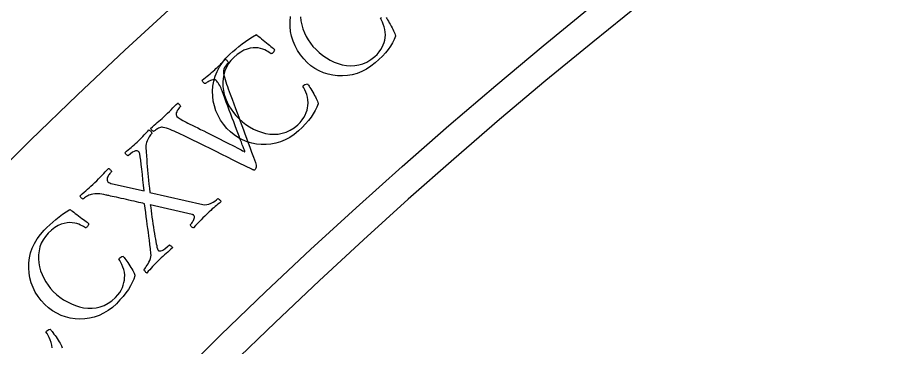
# Model space of a CAD drawing. Header units: millimetres. Extents: x -76 to 76, y -76 to 86.
# Drawn here: x -51.6 to -39.59, y 49.87 to 54.34 of the extents above; entities that cross this region are included whole.
import ezdxf

# ---------------------------------------------------------------- set-up
doc = ezdxf.new("R2010")
doc.units = ezdxf.units.MM
for name, color, linetype in [('CUT_INNER', 6, 'Continuous'), ('CUT_OUTER', 1, 'Continuous'), ('ENGRAVE', 7, 'Continuous'), ('TEXT', 5, 'Continuous')]:
    doc.layers.add(name, color=color, linetype=linetype)

msp = doc.modelspace()

# ---------------------------------------------------------------- linework, layer by layer
at = {"layer": 'CUT_INNER'}
msp.add_arc((0.0001, -0.0002), 69.5399, 92.274707, 357.539245, dxfattribs=at)
at = {"layer": 'CUT_OUTER'}
msp.add_arc((-0.0065, 0.0056), 75.9914, 129.752458, 142.734774, dxfattribs=at)
at = {"layer": 'ENGRAVE'}
for radius in [75.6124, 73.6227, 69.9276]:
    msp.add_circle((0, 0), radius, dxfattribs=at)
at = {"layer": 'TEXT'}
for points in [[(-46.612, 54.3441), (-46.6029, 54.3299), (-46.592, 54.3123), (-46.5802, 54.2924), (-46.568, 54.2716), (-46.5555, 54.2499), (-46.5427, 54.2271), (-46.5304, 54.2044), (-46.5192, 54.1826), (-46.5091, 54.1617), (-46.5002, 54.1418), (-46.493, 54.1238), (-46.488, 54.1089), (-46.4852, 54.0969), (-46.4846, 54.0879), (-46.5035, 54.0428), (-46.5265, 53.9979), (-46.5535, 53.9534), (-46.5846, 53.9091), (-46.6204, 53.8647), (-46.6615, 53.8194), (-46.7078, 53.7734), (-46.7593, 53.7267), (-46.8177, 53.6803), (-46.8782, 53.641), (-46.9406, 53.6089), (-47.0052, 53.5839), (-47.0708, 53.5657), (-47.1364, 53.5541), (-47.2022, 53.5491), (-47.268, 53.5508), (-47.333, 53.5588), (-47.3964, 53.5728), (-47.4581, 53.5928), (-47.5181, 53.619), (-47.5757, 53.6509), (-47.6299, 53.6885), (-47.6808, 53.7317), (-47.7283, 53.7806), (-47.7738, 53.8367), (-47.8129, 53.8956), (-47.8456, 53.9571), (-47.8718, 54.0213), (-47.8916, 54.0872), (-47.9051, 54.1539), (-47.9123, 54.2214), (-47.9131, 54.2898), (-47.9072, 54.3579)], [(-47.7711, 54.3511), (-47.765, 54.2961), (-47.7544, 54.242), (-47.7391, 54.1887), (-47.7191, 54.1363), (-47.6952, 54.0858), (-47.6678, 54.0381), (-47.637, 53.9932), (-47.6029, 53.9512), (-47.5614, 53.9073), (-47.5172, 53.8666), (-47.4703, 53.829), (-47.4206, 53.7945), (-47.369, 53.764), (-47.3159, 53.7384), (-47.2616, 53.7176), (-47.2059, 53.7017), (-47.1496, 53.6915), (-47.0933, 53.6875), (-47.0369, 53.6899), (-46.9806, 53.6987), (-46.9248, 53.7146), (-46.8705, 53.7387), (-46.8174, 53.771), (-46.7657, 53.8113), (-46.7323, 53.8427), (-46.7041, 53.8746), (-46.6809, 53.907), (-46.6629, 53.9398), (-46.6489, 53.9725), (-46.6378, 54.0043), (-46.6297, 54.0353), (-46.6246, 54.0656), (-46.6215, 54.1058), (-46.6226, 54.1444), (-46.628, 54.1815), (-46.6376, 54.2171), (-46.6494, 54.2504), (-46.6615, 54.2807), (-46.6737, 54.308), (-46.6862, 54.3323), (-46.6731, 54.3442)], [(-51.1383, 49.8586), (-51.1428, 49.897), (-51.1513, 49.9335), (-51.164, 49.9681), (-51.1786, 50.0002), (-51.1933, 50.0293), (-51.2078, 50.0555), (-51.2224, 50.0786), (-51.2104, 50.0916), (-51.1967, 50.1018), (-51.1813, 50.1092), (-51.1641, 50.1138), (-51.1578, 50.1069), (-51.1495, 50.0968), (-51.1392, 50.0835), (-51.1268, 50.0668), (-51.1133, 50.0481), (-51.0994, 50.0284), (-51.085, 50.0078), (-51.0703, 49.9863), (-51.056, 49.9647), (-51.043, 49.944), (-51.0312, 49.924), (-51.0205, 49.905), (-51.0118, 49.8877), (-51.0055, 49.8732), (-51.0017, 49.8615)]]:
    msp.add_lwpolyline(points, dxfattribs=at)
for points in [[(-48.7302, 53.8446), (-48.691, 53.8793), (-48.6502, 53.914), (-48.6078, 53.9487), (-48.5637, 53.9834), (-48.5179, 54.0174), (-48.4704, 54.05), (-48.4212, 54.0813), (-48.3702, 54.1112), (-48.368, 54.1095), (-48.3615, 54.1043), (-48.3507, 54.0958), (-48.3355, 54.0837), (-48.3175, 54.0694), (-48.2982, 54.0537), (-48.2775, 54.0367), (-48.2555, 54.0184), (-48.2333, 53.9999), (-48.2121, 53.9823), (-48.1919, 53.9657), (-48.1727, 53.9499), (-48.156, 53.9361), (-48.1432, 53.9253), (-48.1344, 53.9176), (-48.1296, 53.9129), (-48.1268, 53.9097), (-48.1255, 53.9051), (-48.1259, 53.8991), (-48.1279, 53.8916), (-48.1311, 53.8837), (-48.1352, 53.8765), (-48.1402, 53.8699), (-48.1462, 53.8638), (-48.1518, 53.8593), (-48.1576, 53.8557), (-48.1636, 53.8531), (-48.1696, 53.8514), (-48.1806, 53.8594), (-48.1948, 53.8688), (-48.2123, 53.8796), (-48.233, 53.8917), (-48.2567, 53.9037), (-48.2831, 53.9139), (-48.3123, 53.9223), (-48.3442, 53.929), (-48.3787, 53.9325), (-48.4153, 53.9313), (-48.4541, 53.9255), (-48.495, 53.9151), (-48.5379, 53.8984), (-48.5824, 53.8739), (-48.6287, 53.8415), (-48.6765, 53.8014), (-48.7164, 53.7609), (-48.7499, 53.7173), (-48.777, 53.6707), (-48.7977, 53.6211), (-48.8124, 53.5695), (-48.8215, 53.5167), (-48.8251, 53.463), (-48.8231, 53.4081), (-48.816, 53.3532), (-48.8042, 53.2993), (-48.7879, 53.2464), (-48.767, 53.1944), (-48.742, 53.1443), (-48.7137, 53.0972), (-48.6821, 53.0529), (-48.6471, 53.0115), (-48.6048, 52.9685), (-48.5598, 52.9286), (-48.5122, 52.892), (-48.4619, 52.8584), (-48.4096, 52.8289), (-48.3561, 52.8044), (-48.3013, 52.7847), (-48.2454, 52.7699), (-48.1889, 52.7607), (-48.1325, 52.7579), (-48.0762, 52.7614), (-48.02, 52.7712), (-47.9646, 52.7883), (-47.9107, 52.8134), (-47.8583, 52.8467), (-47.8074, 52.888), (-47.7746, 52.9201), (-47.747, 52.9525), (-47.7245, 52.9853), (-47.7071, 53.0185), (-47.6937, 53.0514), (-47.6833, 53.0835), (-47.6758, 53.1147), (-47.6713, 53.145), (-47.669, 53.1852), (-47.6708, 53.2239), (-47.6769, 53.2609), (-47.6872, 53.2962), (-47.6997, 53.3293), (-47.7123, 53.3593), (-47.7251, 53.3864), (-47.7381, 53.4104), (-47.7252, 53.4226), (-47.7109, 53.4319), (-47.695, 53.4382), (-47.6776, 53.4416), (-47.6717, 53.4344), (-47.6641, 53.4237), (-47.6547, 53.4097), (-47.6435, 53.3923), (-47.6313, 53.3727), (-47.6187, 53.3521), (-47.6058, 53.3306), (-47.5926, 53.3081), (-47.5798, 53.2856), (-47.5681, 53.264), (-47.5577, 53.2434), (-47.5484, 53.2236), (-47.5408, 53.2058), (-47.5355, 53.1909), (-47.5325, 53.179), (-47.5317, 53.1701), (-47.5497, 53.1246), (-47.5718, 53.0793), (-47.598, 53.0342), (-47.6282, 52.9894), (-47.6631, 52.9442), (-47.7033, 52.8982), (-47.7487, 52.8513), (-47.7994, 52.8035), (-47.8568, 52.756), (-47.9165, 52.7156), (-47.9783, 52.6822), (-48.0423, 52.6559), (-48.1076, 52.6365), (-48.173, 52.6236), (-48.2386, 52.6174), (-48.3045, 52.6178), (-48.3696, 52.6245), (-48.4333, 52.6372), (-48.4954, 52.6561), (-48.5559, 52.681), (-48.6141, 52.7119), (-48.669, 52.7484), (-48.7208, 52.7906), (-48.7692, 52.8385), (-48.8158, 52.8938), (-48.856, 52.9518), (-48.8899, 53.0127), (-48.9173, 53.0763), (-48.9385, 53.1419), (-48.9533, 53.2083), (-48.9617, 53.2757), (-48.9639, 53.344), (-48.9593, 53.4123), (-48.9477, 53.4795), (-48.9291, 53.5458), (-48.9035, 53.611), (-48.8708, 53.6741), (-48.831, 53.7341), (-48.7841, 53.791), (-48.7302, 53.8446)], [(-49.6215, 52.9981), (-49.5967, 53.0216), (-49.5725, 53.045), (-49.549, 53.0684), (-49.5261, 53.0916), (-49.5036, 53.1147), (-49.4812, 53.1375), (-49.4589, 53.16), (-49.4367, 53.1822), (-49.4318, 53.1795), (-49.426, 53.175), (-49.4194, 53.1686), (-49.4119, 53.1602), (-49.4052, 53.1517), (-49.4008, 53.1448), (-49.3989, 53.1394), (-49.3993, 53.1356), (-49.4033, 53.1315), (-49.4089, 53.1249), (-49.4161, 53.116), (-49.4249, 53.1046), (-49.434, 53.0918), (-49.442, 53.0785), (-49.4491, 53.0646), (-49.4551, 53.0503), (-49.4587, 53.0361), (-49.4583, 53.0229), (-49.4541, 53.0107), (-49.4459, 52.9993), (-49.4294, 52.9852), (-49.4033, 52.9679), (-49.3674, 52.9471), (-49.3219, 52.9231), (-49.2978, 52.9109), (-49.2701, 52.897), (-49.2386, 52.8812), (-49.2034, 52.8635), (-49.1655, 52.8445), (-49.1257, 52.8244), (-49.0841, 52.8033), (-49.0407, 52.7812), (-48.9963, 52.7587), (-48.9518, 52.7362), (-48.9072, 52.7137), (-48.8625, 52.6914), (-48.8188, 52.6694), (-48.7769, 52.6483), (-48.7368, 52.628), (-48.6987, 52.6085), (-48.6631, 52.5902), (-48.631, 52.5737), (-48.6023, 52.5589), (-48.577, 52.5458), (-48.5561, 52.535), (-48.5405, 52.5271), (-48.5303, 52.522), (-48.5254, 52.5197), (-48.5279, 52.5273), (-48.5327, 52.5409), (-48.5398, 52.5605), (-48.5491, 52.5861), (-48.5604, 52.6166), (-48.5732, 52.651), (-48.5876, 52.6891), (-48.6034, 52.7312), (-48.6205, 52.7763), (-48.6383, 52.8236), (-48.657, 52.8733), (-48.6765, 52.9254), (-48.6965, 52.9787), (-48.7166, 53.0325), (-48.7369, 53.0867), (-48.7573, 53.1412), (-48.7775, 53.1952), (-48.797, 53.2475), (-48.816, 53.2983), (-48.8343, 53.3474), (-48.8414, 53.3658), (-48.8492, 53.3843), (-48.8577, 53.4027), (-48.867, 53.4212), (-48.8766, 53.4387), (-48.8862, 53.4541), (-48.8956, 53.4674), (-48.905, 53.4787), (-48.9171, 53.4892), (-48.9304, 53.4957), (-48.945, 53.4982), (-48.9608, 53.4967), (-48.977, 53.4925), (-48.9927, 53.487), (-49.0079, 53.4801), (-49.0226, 53.4718), (-49.0359, 53.4635), (-49.0467, 53.4562), (-49.0551, 53.4502), (-49.0611, 53.4452), (-49.0661, 53.4452), (-49.0721, 53.4477), (-49.079, 53.4528), (-49.0868, 53.4605), (-49.094, 53.4692), (-49.0991, 53.4771), (-49.102, 53.4842), (-49.1027, 53.4906), (-49.0809, 53.5092), (-49.0595, 53.5271), (-49.0386, 53.5444), (-49.0182, 53.561), (-48.9978, 53.5776), (-48.9772, 53.5952), (-48.9562, 53.6135), (-48.9349, 53.6327), (-48.9176, 53.6486), (-48.9022, 53.6629), (-48.8889, 53.6755), (-48.8775, 53.6865), (-48.8672, 53.6967), (-48.8571, 53.7068), (-48.8472, 53.717), (-48.8374, 53.7272), (-48.8272, 53.738), (-48.8157, 53.7498), (-48.8031, 53.7627), (-48.7892, 53.7767), (-48.7844, 53.774), (-48.7787, 53.7691), (-48.7721, 53.7621), (-48.7648, 53.753), (-48.7582, 53.7439), (-48.7539, 53.737), (-48.752, 53.7323), (-48.7524, 53.7298), (-48.7583, 53.7235), (-48.7664, 53.7135), (-48.7767, 53.6997), (-48.7891, 53.6821), (-48.8009, 53.6624), (-48.8092, 53.6423), (-48.8141, 53.6217), (-48.8154, 53.6007), (-48.8141, 53.5838), (-48.8103, 53.5619), (-48.8038, 53.535), (-48.7948, 53.503), (-48.7843, 53.4692), (-48.7736, 53.4364), (-48.7626, 53.4048), (-48.7514, 53.3743), (-48.7253, 53.3037), (-48.7002, 53.2361), (-48.6761, 53.1715), (-48.6531, 53.1099), (-48.6309, 53.0502), (-48.6091, 52.9916), (-48.5879, 52.9339), (-48.5671, 52.8772), (-48.5464, 52.8205), (-48.5252, 52.7628), (-48.5035, 52.704), (-48.4814, 52.6442), (-48.4585, 52.5822), (-48.4346, 52.5167), (-48.4097, 52.4479), (-48.3837, 52.3757), (-48.3775, 52.3562), (-48.3737, 52.3387), (-48.3723, 52.3233), (-48.3734, 52.31), (-48.3764, 52.2984), (-48.3808, 52.288), (-48.3865, 52.2789), (-48.3935, 52.2711), (-48.3964, 52.2697), (-48.4002, 52.2697), (-48.4049, 52.2711), (-48.4107, 52.274), (-48.4166, 52.2773), (-48.4219, 52.2799), (-48.4266, 52.2819), (-48.4306, 52.2831), (-48.5176, 52.3265), (-48.6017, 52.3683), (-48.6829, 52.4087), (-48.7611, 52.4476), (-48.8383, 52.4859), (-48.9161, 52.5244), (-48.9947, 52.5632), (-49.0739, 52.6022), (-49.1557, 52.6422), (-49.2419, 52.6838), (-49.3325, 52.7271), (-49.4275, 52.7721), (-49.4566, 52.786), (-49.4845, 52.7988), (-49.5112, 52.8105), (-49.5368, 52.8212), (-49.5616, 52.8307), (-49.5862, 52.8389), (-49.6106, 52.8459), (-49.6347, 52.8517), (-49.645, 52.8532), (-49.6562, 52.8526), (-49.6685, 52.85), (-49.6819, 52.8453), (-49.6954, 52.8393), (-49.7082, 52.8329), (-49.7205, 52.8259), (-49.732, 52.8185), (-49.7425, 52.8112), (-49.7513, 52.8048), (-49.7584, 52.7991), (-49.7639, 52.7943), (-49.7658, 52.795), (-49.77, 52.7984), (-49.7765, 52.8047), (-49.7852, 52.8137), (-49.7938, 52.823), (-49.7999, 52.8301), (-49.8036, 52.835), (-49.8048, 52.8376), (-49.7785, 52.8608), (-49.7543, 52.8818), (-49.7323, 52.9006), (-49.7125, 52.9172), (-49.6927, 52.9338), (-49.671, 52.9528), (-49.6472, 52.9743), (-49.6215, 52.9981)], [(-50.5618, 52.1018), (-50.5347, 52.1284), (-50.509, 52.1541), (-50.4847, 52.179), (-50.4619, 52.203), (-50.4398, 52.2265), (-50.4178, 52.2497), (-50.3959, 52.2725), (-50.3741, 52.2951), (-50.369, 52.2926), (-50.3629, 52.2882), (-50.3557, 52.2818), (-50.3474, 52.2736), (-50.34, 52.2652), (-50.3357, 52.2583), (-50.3343, 52.253), (-50.3359, 52.2493), (-50.3418, 52.2431), (-50.3485, 52.2352), (-50.3562, 52.2255), (-50.3648, 52.2141), (-50.3732, 52.2015), (-50.3805, 52.1885), (-50.3867, 52.1752), (-50.3917, 52.1614), (-50.3945, 52.148), (-50.3937, 52.1356), (-50.3893, 52.1241), (-50.3815, 52.1137), (-50.3716, 52.1057), (-50.358, 52.0987), (-50.3409, 52.0925), (-50.3201, 52.0873), (-49.8891, 51.9889), (-49.8983, 52.0657), (-49.9069, 52.1404), (-49.9149, 52.2131), (-49.9223, 52.2837), (-49.9294, 52.3491), (-49.9366, 52.4059), (-49.9437, 52.4543), (-49.9509, 52.4943), (-49.9525, 52.5001), (-49.9545, 52.5055), (-49.9571, 52.5104), (-49.9601, 52.5148), (-49.9631, 52.5186), (-49.9654, 52.5216), (-49.9671, 52.5236), (-49.9681, 52.5248), (-49.9746, 52.5293), (-49.9838, 52.5319), (-49.9957, 52.5327), (-50.0103, 52.5317), (-50.0282, 52.5261), (-50.0502, 52.5135), (-50.0761, 52.4937), (-50.106, 52.4668), (-50.1098, 52.4666), (-50.1151, 52.4688), (-50.1217, 52.4736), (-50.1298, 52.4808), (-50.1378, 52.4889), (-50.1441, 52.4962), (-50.1488, 52.5027), (-50.1517, 52.5084), (-50.1283, 52.5279), (-50.1063, 52.5462), (-50.0856, 52.5635), (-50.0663, 52.5796), (-50.0473, 52.5957), (-50.0278, 52.6129), (-50.0076, 52.6313), (-49.9868, 52.6507), (-49.9585, 52.678), (-49.9328, 52.7034), (-49.9099, 52.727), (-49.8897, 52.7487), (-49.8716, 52.7685), (-49.855, 52.7865), (-49.8401, 52.8026), (-49.8267, 52.8169), (-49.8218, 52.8146), (-49.8161, 52.8108), (-49.8096, 52.8056), (-49.8024, 52.799), (-49.7957, 52.7916), (-49.791, 52.7841), (-49.7883, 52.7767), (-49.7875, 52.7691), (-49.7916, 52.7649), (-49.7974, 52.758), (-49.805, 52.7485), (-49.8144, 52.7364), (-49.8245, 52.7222), (-49.834, 52.7062), (-49.843, 52.6886), (-49.8515, 52.6692), (-49.8586, 52.6484), (-49.8635, 52.6267), (-49.8662, 52.604), (-49.8665, 52.5803), (-49.8626, 52.5202), (-49.859, 52.4643), (-49.8558, 52.4124), (-49.8528, 52.3647), (-49.8497, 52.319), (-49.8461, 52.2734), (-49.8421, 52.2279), (-49.8375, 52.1825), (-49.8323, 52.135), (-49.8265, 52.0835), (-49.8199, 52.0277), (-49.8127, 51.9679), (-49.0948, 51.8065), (-49.0683, 51.803), (-49.0412, 51.8046), (-49.0133, 51.8111), (-48.9848, 51.8228), (-48.9572, 51.8373), (-48.9323, 51.8526), (-48.9099, 51.8688), (-48.8901, 51.8858), (-48.8846, 51.8839), (-48.8785, 51.88), (-48.8718, 51.8741), (-48.8644, 51.8662), (-48.8577, 51.8582), (-48.8526, 51.8518), (-48.8493, 51.847), (-48.8478, 51.8439), (-48.8707, 51.8251), (-48.892, 51.8077), (-48.9117, 51.7916), (-48.9298, 51.7768), (-48.9477, 51.7618), (-48.9671, 51.7448), (-48.988, 51.7259), (-49.0102, 51.705), (-49.0405, 51.676), (-49.0685, 51.6486), (-49.0942, 51.6228), (-49.1176, 51.5986), (-49.1408, 51.5742), (-49.1659, 51.5478), (-49.193, 51.5194), (-49.2219, 51.4889), (-49.2282, 51.4902), (-49.2353, 51.4938), (-49.243, 51.4996), (-49.2515, 51.5077), (-49.2588, 51.5161), (-49.2632, 51.5229), (-49.2646, 51.5282), (-49.263, 51.5319), (-49.258, 51.5373), (-49.252, 51.5446), (-49.2452, 51.5538), (-49.2376, 51.565), (-49.2299, 51.5774), (-49.2232, 51.5902), (-49.2174, 51.6033), (-49.2125, 51.6169), (-49.2094, 51.6298), (-49.2091, 51.641), (-49.2116, 51.6505), (-49.2168, 51.6583), (-49.2186, 51.6598), (-49.2209, 51.6614), (-49.2237, 51.663), (-49.2272, 51.6645), (-49.2308, 51.666), (-49.2342, 51.667), (-49.2375, 51.6676), (-49.2406, 51.6679), (-49.8074, 51.8021), (-49.8027, 51.7627), (-49.7974, 51.7214), (-49.7916, 51.6782), (-49.7852, 51.6331), (-49.7785, 51.5874), (-49.7718, 51.5423), (-49.7651, 51.4978), (-49.7583, 51.4538), (-49.7515, 51.4115), (-49.7449, 51.372), (-49.7384, 51.3354), (-49.7321, 51.3016), (-49.7262, 51.2718), (-49.7212, 51.247), (-49.7171, 51.2274), (-49.7138, 51.2128), (-49.713, 51.2102), (-49.712, 51.2071), (-49.7108, 51.2034), (-49.7095, 51.1992), (-49.7077, 51.1948), (-49.7054, 51.1905), (-49.7026, 51.1864), (-49.6992, 51.1825), (-49.691, 51.1774), (-49.6799, 51.1756), (-49.6659, 51.1773), (-49.6489, 51.1824), (-49.6289, 51.1921), (-49.6057, 51.2077), (-49.5793, 51.2291), (-49.5497, 51.2563), (-49.544, 51.2546), (-49.5376, 51.251), (-49.5303, 51.2457), (-49.5222, 51.2385), (-49.5148, 51.2311), (-49.5095, 51.225), (-49.5063, 51.2201), (-49.5053, 51.2165), (-49.5273, 51.198), (-49.5494, 51.1793), (-49.5717, 51.1603), (-49.594, 51.141), (-49.6161, 51.1214), (-49.6377, 51.1018), (-49.6589, 51.0821), (-49.6796, 51.0622), (-49.7072, 51.0351), (-49.7324, 51.0097), (-49.7553, 50.986), (-49.7758, 50.964), (-49.7952, 50.9427), (-49.8149, 50.9209), (-49.8349, 50.8987), (-49.8552, 50.8759), (-49.8606, 50.8791), (-49.8664, 50.884), (-49.8725, 50.8905), (-49.879, 50.8987), (-49.8849, 50.907), (-49.8894, 50.9135), (-49.8923, 50.9183), (-49.8938, 50.9214), (-49.8896, 50.9262), (-49.8828, 50.9348), (-49.8736, 50.947), (-49.862, 50.963), (-49.8493, 50.9817), (-49.8373, 51.002), (-49.8257, 51.0241), (-49.8147, 51.0478), (-49.8056, 51.0722), (-49.7999, 51.096), (-49.7976, 51.1193), (-49.7987, 51.1421), (-49.8061, 51.2046), (-49.8133, 51.2643), (-49.8203, 51.3212), (-49.8271, 51.3753), (-49.8339, 51.428), (-49.8409, 51.4807), (-49.848, 51.5334), (-49.8553, 51.5862), (-49.8626, 51.6401), (-49.8701, 51.6963), (-49.8777, 51.7548), (-49.8854, 51.8155), (-49.9086, 51.8214), (-49.9345, 51.8276), (-49.9633, 51.8343), (-49.9949, 51.8414), (-50.0282, 51.8488), (-50.0622, 51.8565), (-50.0969, 51.8645), (-50.1322, 51.8728), (-50.1673, 51.881), (-50.2013, 51.8888), (-50.2342, 51.8962), (-50.2659, 51.9031), (-50.2957, 51.9096), (-50.3227, 51.9155), (-50.3468, 51.9207), (-50.3682, 51.9254), (-50.3856, 51.9292), (-50.3981, 51.9319), (-50.4055, 51.9336), (-50.408, 51.9341), (-50.4384, 51.9411), (-50.4665, 51.9462), (-50.4923, 51.9495), (-50.5158, 51.9509), (-50.5383, 51.9507), (-50.5613, 51.9489), (-50.5849, 51.9454), (-50.609, 51.9403), (-50.6248, 51.9359), (-50.6405, 51.9299), (-50.6561, 51.9225), (-50.6715, 51.9135), (-50.6857, 51.9041), (-50.6979, 51.8955), (-50.708, 51.8876), (-50.7159, 51.8804), (-50.7198, 51.879), (-50.725, 51.8805), (-50.7317, 51.8851), (-50.7399, 51.8927), (-50.7477, 51.9014), (-50.7533, 51.9094), (-50.7565, 51.9166), (-50.7575, 51.923), (-50.73, 51.9483), (-50.7044, 51.9715), (-50.6808, 51.9927), (-50.659, 52.0117), (-50.6373, 52.0309), (-50.6139, 52.0523), (-50.5887, 52.0759), (-50.5618, 52.1018)], [(-51.2466, 51.4554), (-51.2092, 51.4919), (-51.1701, 51.5285), (-51.1293, 51.5652), (-51.087, 51.6019), (-51.0429, 51.6381), (-50.997, 51.6729), (-50.9493, 51.7065), (-50.8998, 51.7389), (-50.8975, 51.7372), (-50.8908, 51.7324), (-50.8796, 51.7244), (-50.8639, 51.7131), (-50.8452, 51.6996), (-50.8251, 51.6848), (-50.8037, 51.6689), (-50.7808, 51.6516), (-50.7578, 51.6342), (-50.7358, 51.6177), (-50.7148, 51.602), (-50.6948, 51.5871), (-50.6775, 51.5741), (-50.6642, 51.564), (-50.655, 51.5567), (-50.65, 51.5522), (-50.647, 51.5492), (-50.6456, 51.5447), (-50.6457, 51.5386), (-50.6473, 51.5311), (-50.6501, 51.5231), (-50.6539, 51.5156), (-50.6586, 51.5088), (-50.6642, 51.5025), (-50.6697, 51.4977), (-50.6753, 51.4938), (-50.6811, 51.4909), (-50.687, 51.489), (-50.6984, 51.4964), (-50.7131, 51.5051), (-50.731, 51.515), (-50.7523, 51.5262), (-50.7765, 51.537), (-50.8034, 51.5459), (-50.8329, 51.553), (-50.8652, 51.5581), (-50.8997, 51.56), (-50.9362, 51.557), (-50.9747, 51.5494), (-51.0151, 51.537), (-51.0571, 51.5183), (-51.1005, 51.4916), (-51.1451, 51.4572), (-51.191, 51.4148), (-51.2289, 51.3724), (-51.2603, 51.3273), (-51.2851, 51.2794), (-51.3034, 51.2289), (-51.3156, 51.1766), (-51.3222, 51.1235), (-51.3232, 51.0696), (-51.3186, 51.0149), (-51.3089, 50.9604), (-51.2946, 50.9072), (-51.2757, 50.855), (-51.2523, 50.8041), (-51.225, 50.7553), (-51.1945, 50.7096), (-51.1608, 50.6669), (-51.1239, 50.6272), (-51.0796, 50.5862), (-51.0327, 50.5486), (-50.9834, 50.5142), (-50.9315, 50.4831), (-50.8779, 50.4562), (-50.8233, 50.4342), (-50.7677, 50.4171), (-50.7111, 50.405), (-50.6542, 50.3985), (-50.5977, 50.3984), (-50.5416, 50.4046), (-50.486, 50.4171), (-50.4315, 50.4368), (-50.3788, 50.4645), (-50.3281, 50.5002), (-50.2792, 50.5439), (-50.248, 50.5776), (-50.2219, 50.6113), (-50.201, 50.6451), (-50.1852, 50.6791), (-50.1735, 50.7126), (-50.1646, 50.7451), (-50.1586, 50.7766), (-50.1555, 50.8071), (-50.1551, 50.8474), (-50.1588, 50.8859), (-50.1667, 50.9226), (-50.1787, 50.9574), (-50.1927, 50.9898), (-50.2068, 51.0193), (-50.2208, 51.0457), (-50.2349, 51.0691), (-50.2227, 51.0818), (-50.2088, 51.0918), (-50.1932, 51.0989), (-50.176, 51.1031), (-50.1698, 51.0962), (-50.1617, 51.0859), (-50.1516, 51.0723), (-50.1396, 51.0555), (-50.1264, 51.0365), (-50.1129, 51.0165), (-50.099, 50.9956), (-50.0847, 50.9738), (-50.0708, 50.952), (-50.0582, 50.931), (-50.0467, 50.9108), (-50.0365, 50.8915), (-50.0281, 50.8741), (-50.0221, 50.8595), (-50.0185, 50.8478), (-50.0173, 50.8388), (-50.0332, 50.7925), (-50.0531, 50.7462), (-50.077, 50.7), (-50.1051, 50.6537), (-50.1378, 50.607), (-50.1757, 50.5591), (-50.2188, 50.5101), (-50.2672, 50.4599), (-50.3223, 50.4097), (-50.3799, 50.3665), (-50.4401, 50.3302), (-50.5028, 50.3009), (-50.567, 50.2784), (-50.6318, 50.2624), (-50.697, 50.253), (-50.7628, 50.2502), (-50.8282, 50.2538), (-50.8924, 50.2635), (-50.9553, 50.2794), (-51.017, 50.3014), (-51.0766, 50.3295), (-51.1332, 50.3633), (-51.1869, 50.403), (-51.2376, 50.4485), (-51.2867, 50.5015), (-51.3297, 50.5576), (-51.3664, 50.6168), (-51.3969, 50.679), (-51.4211, 50.7435), (-51.4391, 50.8091), (-51.4508, 50.876), (-51.4562, 50.9442), (-51.4549, 51.0126), (-51.4465, 51.0803), (-51.4311, 51.1474), (-51.4086, 51.2137), (-51.379, 51.2784), (-51.3421, 51.3402), (-51.298, 51.3992), (-51.2466, 51.4554)]]:
    msp.add_lwpolyline(points, close=True, dxfattribs=at)

doc.saveas('drawing.dxf')
